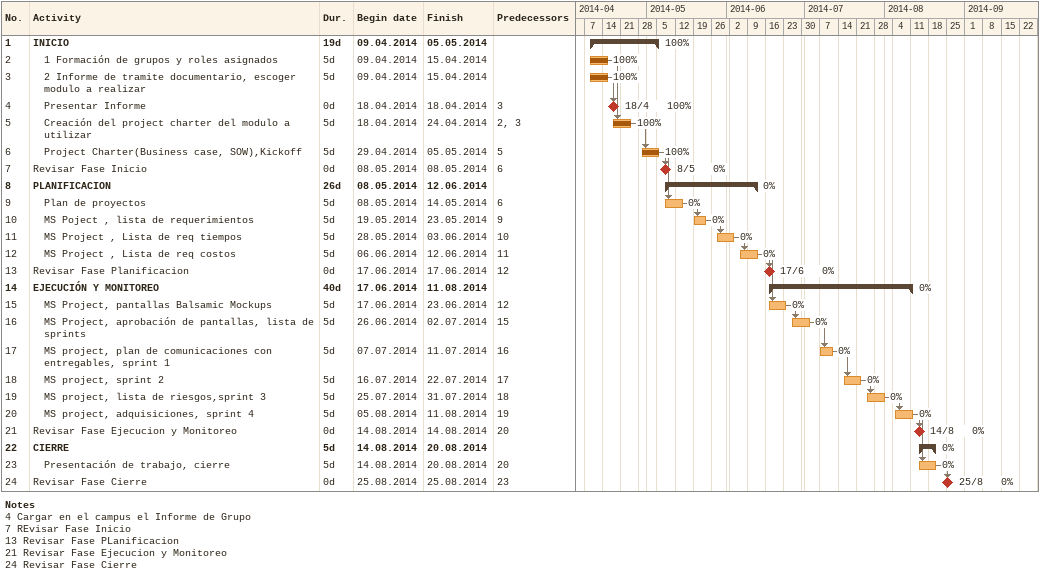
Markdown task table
| ID | Level | Task | Duration | Start | Finish | Predecessors | % complete |
|---|---|---|---|---|---|---|---|
| 1 | 1 | **INICIO** | 19d | 2014-04-09 | 2014-05-05 |  | 100 |
| 2 | 2 | 1 Formación de grupos y roles asignados | 5d | 2014-04-09 | 2014-04-15 |  | 100 |
| 3 | 2 | 2 Informe de tramite documentario, escoger modulo a realizar | 5d | 2014-04-09 | 2014-04-15 |  | 100 |
| 4 | 2 | Presentar Informe | 0d | 2014-04-18 | 2014-04-18 | 3 | 100 |
| 5 | 2 | Creación del project charter del modulo a utilizar | 5d | 2014-04-18 | 2014-04-24 | 2, 3 | 100 |
| 6 | 2 | Project Charter(Business case, SOW),Kickoff | 5d | 2014-04-29 | 2014-05-05 | 5 | 100 |
| 7 | 1 | Revisar Fase Inicio | 0d | 2014-05-08 | 2014-05-08 | 6 | 0 |
| 8 | 1 | **PLANIFICACION** | 26d | 2014-05-08 | 2014-06-12 |  | 0 |
| 9 | 2 | Plan de proyectos | 5d | 2014-05-08 | 2014-05-14 | 6 | 0 |
| 10 | 2 | MS Poject , lista de requerimientos | 5d | 2014-05-19 | 2014-05-23 | 9 | 0 |
| 11 | 2 | MS Project , Lista de req tiempos | 5d | 2014-05-28 | 2014-06-03 | 10 | 0 |
| 12 | 2 | MS Project , Lista de req costos | 5d | 2014-06-06 | 2014-06-12 | 11 | 0 |
| 13 | 1 | Revisar Fase Planificacion | 0d | 2014-06-17 | 2014-06-17 | 12 | 0 |
| 14 | 1 | **EJECUCIÓN Y MONITOREO** | 40d | 2014-06-17 | 2014-08-11 |  | 0 |
| 15 | 2 | MS Project, pantallas Balsamic Mockups | 5d | 2014-06-17 | 2014-06-23 | 12 | 0 |
| 16 | 2 | MS Project, aprobación de pantallas, lista de sprints | 5d | 2014-06-26 | 2014-07-02 | 15 | 0 |
| 17 | 2 | MS project, plan de comunicaciones con entregables, sprint 1 | 5d | 2014-07-07 | 2014-07-11 | 16 | 0 |
| 18 | 2 | MS project, sprint 2 | 5d | 2014-07-16 | 2014-07-22 | 17 | 0 |
| 19 | 2 | MS project, lista de riesgos,sprint 3 | 5d | 2014-07-25 | 2014-07-31 | 18 | 0 |
| 20 | 2 | MS project, adquisiciones, sprint 4 | 5d | 2014-08-05 | 2014-08-11 | 19 | 0 |
| 21 | 1 | Revisar Fase Ejecucion y Monitoreo | 0d | 2014-08-14 | 2014-08-14 | 20 | 0 |
| 22 | 1 | **CIERRE** | 5d | 2014-08-14 | 2014-08-20 |  | 0 |
| 23 | 2 | Presentación de trabajo, cierre | 5d | 2014-08-14 | 2014-08-20 | 20 | 0 |
| 24 | 1 | Revisar Fase Cierre | 0d | 2014-08-25 | 2014-08-25 | 23 | 0 |

Notes
- 4: Cargar en el campus el Informe de Grupo
- 7: REvisar Fase Inicio
- 13: Revisar Fase PLanificacion
- 21: Revisar Fase Ejecucion y Monitoreo
- 24: Revisar Fase Cierre
